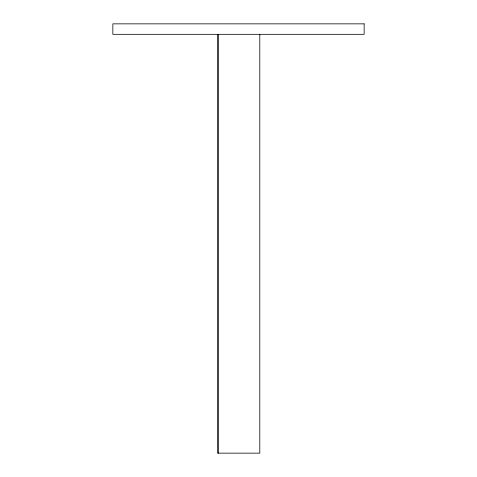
<?xml version="1.0" encoding="UTF-8"?>
<svg xmlns="http://www.w3.org/2000/svg" width="477" height="477" viewBox="0 0 477 477"><rect width="100%" height="100%" fill="white"/><g stroke="black" fill="none" stroke-linecap="round" stroke-linejoin="round"><path stroke-width="0.72" d="M259.798 34.32L259.798 453.15L217.56 453.15L217.56 34.32M218.502 34.32L218.502 453.15M364.148 23.85L112.852 23.85L112.852 34.32L364.148 34.32L364.148 23.85"/></g></svg>
